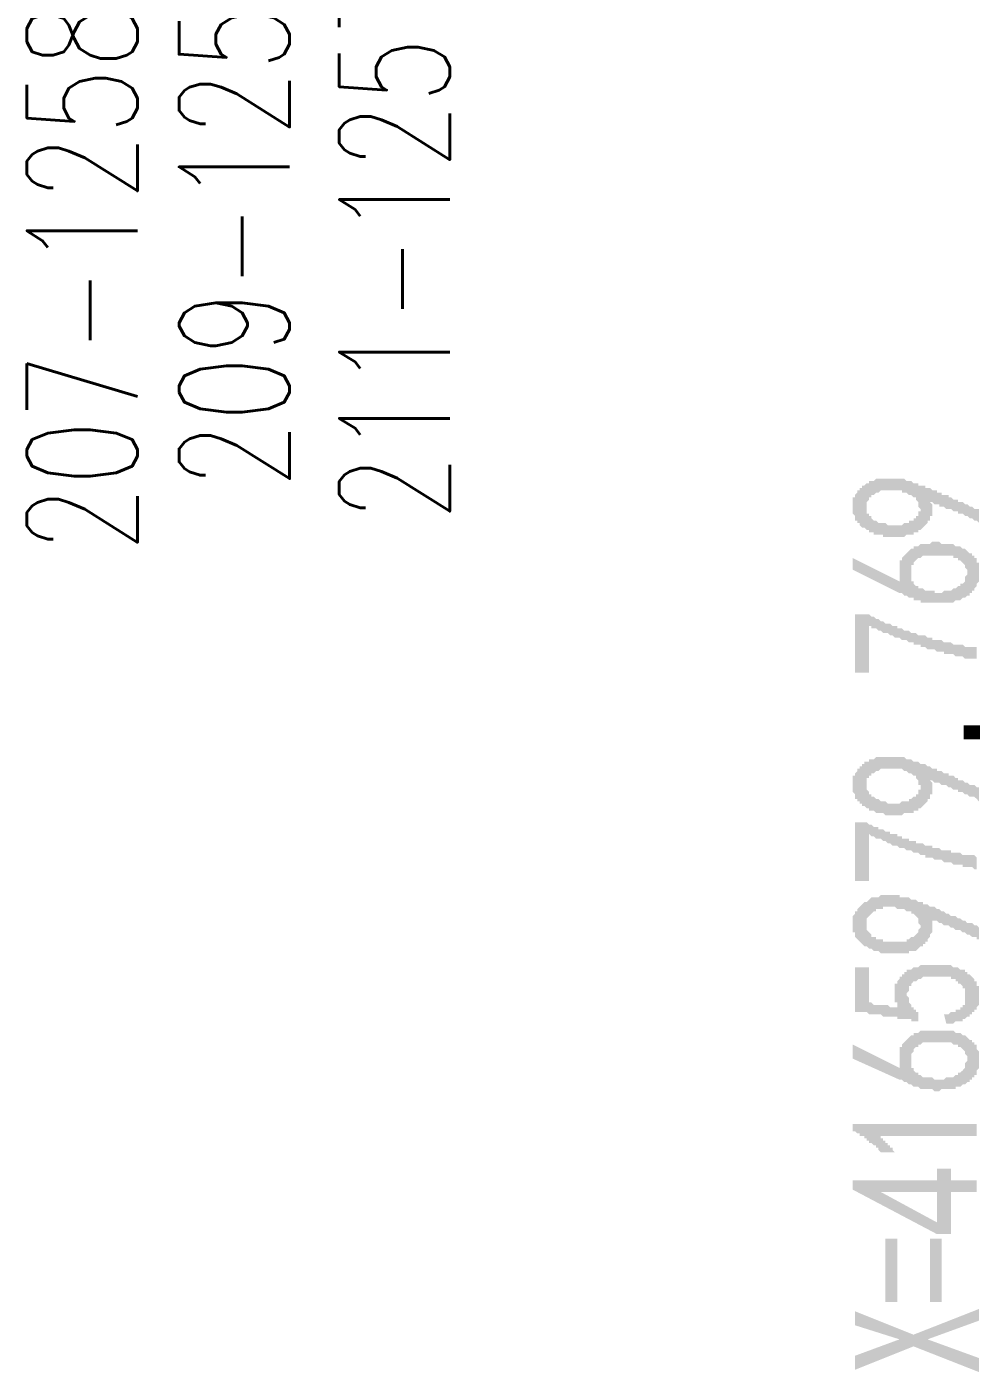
# Model space of a CAD drawing. Header units: millimetres. Extents: x 6156 to 7119, y 3162 to 3647.
# Drawn here: x 6762.59 to 6788.48, y 3467.26 to 3503.78 of the extents above; entities that cross this region are included whole.
import ezdxf
from ezdxf.enums import TextEntityAlignment as Align

# ---------------------------------------------------------------- set-up
doc = ezdxf.new("R2010")
doc.units = ezdxf.units.MM
doc.layers.add('图层1', color=7, linetype='Continuous')
doc.layers.add('点图2', color=30, linetype='Continuous', lineweight=5)
doc.styles.add('HBtxt', font='txt', dxfattribs={"width": 0.7, "bigfont": 'HZTXT'})

msp = doc.modelspace()

# ---------------------------------------------------------------- hatches: boundary and pattern name
at = {"layer": '图层1', "transparency": 33554559}
h = msp.add_hatch(color=256, dxfattribs=at)
h.paths.add_polyline_path([(6788.446, 3490.313), (6788.383, 3490.376), (6788.383, 3490.376), (6788.319, 3490.376), (6788.256, 3490.44), (6788.192, 3490.44), (6788.192, 3490.44), (6788.129, 3490.503), (6788.065, 3490.503), (6788.065, 3490.503), (6788.002, 3490.567), (6787.938, 3490.567), (6787.875, 3490.567), (6787.875, 3490.63), (6787.811, 3490.63), (6787.748, 3490.63), (6787.748, 3490.63), (6787.684, 3490.694), (6787.621, 3490.694), (6787.621, 3490.694), (6787.557, 3490.694), (6787.494, 3490.757), (6787.43, 3490.757), (6787.43, 3490.757), (6787.367, 3490.757), (6787.367, 3490.821), (6787.303, 3490.821), (6787.24, 3490.821), (6787.24, 3490.821), (6787.176, 3490.884), (6787.113, 3490.884), (6787.176, 3490.821), (6787.176, 3490.757), (6787.176, 3490.757), (6787.176, 3490.694), (6787.176, 3490.694), (6787.176, 3490.63), (6787.176, 3490.567), (6787.176, 3490.567), (6787.176, 3490.503), (6787.113, 3490.503), (6787.113, 3490.44), (6787.113, 3490.44), (6787.113, 3490.376), (6787.049, 3490.376), (6787.049, 3490.313), (6787.049, 3490.313), (6786.986, 3490.249), (6786.986, 3490.249), (6786.986, 3490.249), (6786.922, 3490.186), (6786.922, 3490.186), (6786.859, 3490.122), (6786.859, 3490.122), (6786.795, 3490.122), (6786.795, 3490.059), (6786.732, 3490.059), (6786.668, 3490.059), (6786.668, 3489.995), (6786.605, 3489.995), (6786.541, 3489.995), (6786.541, 3489.995), (6786.478, 3489.995), (6786.478, 3489.995), (6786.414, 3489.932), (6786.351, 3489.932), (6786.287, 3489.932), (6786.224, 3489.932), (6786.224, 3489.932), (6786.16, 3489.932), (6786.097, 3489.932), (6786.033, 3489.932), (6785.97, 3489.932), (6785.97, 3489.932), (6785.906, 3489.932), (6785.843, 3489.932), (6785.843, 3489.995), (6785.779, 3489.995), (6785.779, 3489.995), (6785.716, 3489.995), (6785.652, 3489.995), (6785.589, 3489.995), (6785.589, 3490.059), (6785.525, 3490.059), (6785.462, 3490.059), (6785.462, 3490.122), (6785.398, 3490.122), (6785.398, 3490.122), (6785.335, 3490.186), (6785.271, 3490.186), (6785.271, 3490.186), (6785.208, 3490.249), (6785.208, 3490.249), (6785.208, 3490.313), (6785.144, 3490.313), (6785.144, 3490.376), (6785.081, 3490.376), (6785.081, 3490.44), (6785.081, 3490.44), (6785.081, 3490.503), (6785.017, 3490.567), (6785.017, 3490.567), (6785.017, 3490.63), (6785.017, 3490.63), (6785.017, 3490.694), (6785.017, 3490.694), (6785.017, 3490.757), (6785.017, 3490.757), (6785.017, 3490.821), (6785.017, 3490.821), (6785.017, 3490.884), (6785.017, 3490.948), (6785.017, 3490.948), (6785.017, 3491.011), (6785.081, 3491.011), (6785.081, 3491.075), (6785.081, 3491.075), (6785.144, 3491.138), (6785.144, 3491.138), (6785.144, 3491.202), (6785.208, 3491.202), (6785.208, 3491.265), (6785.271, 3491.265), (6785.271, 3491.329), (6785.335, 3491.329), (6785.335, 3491.329), (6785.398, 3491.392), (6785.462, 3491.392), (6785.462, 3491.456), (6785.525, 3491.456), (6785.589, 3491.456), (6785.589, 3491.456), (6785.652, 3491.519), (6785.652, 3491.519), (6785.716, 3491.519), (6785.779, 3491.519), (6785.779, 3491.519), (6785.843, 3491.519), (6785.906, 3491.519), (6785.97, 3491.519), (6786.033, 3491.519), (6786.033, 3491.519), (6786.097, 3491.519), (6786.16, 3491.519), (6786.16, 3491.519), (6786.224, 3491.519), (6786.287, 3491.519), (6786.287, 3491.519), (6786.351, 3491.519), (6786.414, 3491.519), (6786.478, 3491.456), (6786.478, 3491.456), (6786.541, 3491.456), (6786.605, 3491.456), (6786.668, 3491.392), (6786.732, 3491.392), (6786.732, 3491.392), (6786.795, 3491.392), (6786.795, 3491.392), (6786.795, 3491.329), (6786.859, 3491.329), (6786.859, 3491.329), (6786.922, 3491.329), (6786.922, 3491.329), (6786.986, 3491.329), (6786.986, 3491.265), (6787.049, 3491.265), (6787.049, 3491.265), (6787.113, 3491.265), (6787.113, 3491.265), (6787.176, 3491.202), (6787.176, 3491.202), (6787.24, 3491.202), (6787.303, 3491.202), (6787.303, 3491.138), (6787.367, 3491.138), (6787.43, 3491.138), (6787.43, 3491.075), (6787.494, 3491.075), (6787.557, 3491.075), (6787.621, 3491.075), (6787.621, 3491.011), (6787.684, 3491.011), (6787.748, 3490.948), (6787.811, 3490.948), (6787.875, 3490.948), (6787.875, 3490.884), (6787.938, 3490.884), (6788.002, 3490.884), (6788.065, 3490.821), (6788.129, 3490.821), (6788.192, 3490.757), (6788.256, 3490.757), (6788.319, 3490.694), (6788.383, 3490.694), (6788.446, 3490.694), (6788.446, 3490.694)], flags=0)
h.paths.add_polyline_path([(6786.287, 3490.249), (6786.287, 3490.249), (6786.351, 3490.249), (6786.414, 3490.313), (6786.478, 3490.313), (6786.478, 3490.313), (6786.541, 3490.313), (6786.541, 3490.376), (6786.605, 3490.376), (6786.668, 3490.376), (6786.668, 3490.44), (6786.732, 3490.44), (6786.732, 3490.503), (6786.795, 3490.503), (6786.795, 3490.567), (6786.795, 3490.567), (6786.795, 3490.63), (6786.859, 3490.63), (6786.859, 3490.694), (6786.859, 3490.694), (6786.859, 3490.694), (6786.795, 3490.757), (6786.795, 3490.821), (6786.795, 3490.821), (6786.795, 3490.884), (6786.795, 3490.884), (6786.732, 3490.948), (6786.732, 3490.948), (6786.732, 3491.011), (6786.668, 3491.011), (6786.668, 3491.011), (6786.605, 3491.075), (6786.605, 3491.075), (6786.541, 3491.075), (6786.478, 3491.138), (6786.414, 3491.138), (6786.414, 3491.138), (6786.351, 3491.138), (6786.351, 3491.202), (6786.287, 3491.202), (6786.224, 3491.202), (6786.16, 3491.202), (6786.097, 3491.202), (6786.033, 3491.202), (6786.033, 3491.202), (6785.97, 3491.202), (6785.906, 3491.202), (6785.906, 3491.202), (6785.843, 3491.202), (6785.843, 3491.202), (6785.779, 3491.202), (6785.716, 3491.138), (6785.652, 3491.138), (6785.652, 3491.138), (6785.589, 3491.075), (6785.589, 3491.075), (6785.525, 3491.075), (6785.525, 3491.075), (6785.525, 3491.011), (6785.462, 3491.011), (6785.462, 3490.948), (6785.398, 3490.884), (6785.398, 3490.884), (6785.398, 3490.821), (6785.398, 3490.821), (6785.398, 3490.757), (6785.398, 3490.757), (6785.398, 3490.757), (6785.398, 3490.694), (6785.398, 3490.694), (6785.398, 3490.63), (6785.398, 3490.567), (6785.462, 3490.567), (6785.462, 3490.567), (6785.462, 3490.503), (6785.525, 3490.503), (6785.525, 3490.44), (6785.525, 3490.44), (6785.589, 3490.376), (6785.652, 3490.376), (6785.652, 3490.376), (6785.716, 3490.313), (6785.779, 3490.313), (6785.779, 3490.313), (6785.843, 3490.313), (6785.843, 3490.313), (6785.906, 3490.313), (6785.97, 3490.249), (6786.033, 3490.249), (6786.033, 3490.249), (6786.097, 3490.249), (6786.16, 3490.249), (6786.224, 3490.249), (6786.224, 3490.249), (6786.287, 3490.249)], flags=0)
h = msp.add_hatch(color=256, dxfattribs=at)
h.paths.add_polyline_path([(6787.24, 3488.154), (6787.176, 3488.154), (6787.113, 3488.154), (6787.049, 3488.154), (6787.049, 3488.154), (6786.986, 3488.154), (6786.922, 3488.154), (6786.859, 3488.154), (6786.859, 3488.217), (6786.795, 3488.217), (6786.795, 3488.217), (6786.732, 3488.217), (6786.668, 3488.217), (6786.668, 3488.281), (6786.605, 3488.281), (6786.541, 3488.281), (6786.541, 3488.281), (6786.478, 3488.344), (6786.414, 3488.344), (6786.414, 3488.344), (6786.351, 3488.408), (6786.287, 3488.408), (6786.287, 3488.408), (6785.017, 3489.043), (6785.017, 3489.36), (6786.287, 3488.725), (6786.287, 3488.789), (6786.287, 3488.789), (6786.287, 3488.852), (6786.287, 3488.916), (6786.287, 3488.916), (6786.287, 3488.979), (6786.287, 3489.043), (6786.287, 3489.043), (6786.287, 3489.106), (6786.287, 3489.106), (6786.287, 3489.17), (6786.287, 3489.17), (6786.287, 3489.233), (6786.287, 3489.233), (6786.287, 3489.297), (6786.351, 3489.297), (6786.351, 3489.36), (6786.351, 3489.36), (6786.414, 3489.424), (6786.414, 3489.424), (6786.478, 3489.487), (6786.478, 3489.487), (6786.541, 3489.551), (6786.541, 3489.551), (6786.605, 3489.614), (6786.605, 3489.614), (6786.668, 3489.614), (6786.668, 3489.678), (6786.732, 3489.678), (6786.732, 3489.678), (6786.795, 3489.678), (6786.859, 3489.741), (6786.922, 3489.741), (6786.922, 3489.741), (6786.986, 3489.741), (6787.049, 3489.741), (6787.113, 3489.741), (6787.113, 3489.741), (6787.176, 3489.805), (6787.24, 3489.805), (6787.24, 3489.805), (6787.303, 3489.805), (6787.367, 3489.805), (6787.367, 3489.805), (6787.43, 3489.741), (6787.494, 3489.741), (6787.557, 3489.741), (6787.621, 3489.741), (6787.621, 3489.741), (6787.684, 3489.741), (6787.748, 3489.741), (6787.748, 3489.741), (6787.811, 3489.678), (6787.875, 3489.678), (6787.875, 3489.678), (6787.938, 3489.678), (6788.002, 3489.614), (6788.002, 3489.614), (6788.065, 3489.614), (6788.129, 3489.551), (6788.129, 3489.551), (6788.192, 3489.487), (6788.192, 3489.487), (6788.256, 3489.487), (6788.256, 3489.487), (6788.256, 3489.424), (6788.319, 3489.424), (6788.319, 3489.36), (6788.383, 3489.36), (6788.383, 3489.297), (6788.383, 3489.297), (6788.383, 3489.233), (6788.446, 3489.233), (6788.446, 3489.17), (6788.446, 3489.106), (6788.446, 3489.106), (6788.446, 3489.043), (6788.446, 3489.043), (6788.446, 3488.979), (6788.446, 3488.916), (6788.446, 3488.916), (6788.446, 3488.852), (6788.446, 3488.789), (6788.446, 3488.789), (6788.446, 3488.725), (6788.446, 3488.725), (6788.383, 3488.662), (6788.383, 3488.662), (6788.383, 3488.598), (6788.383, 3488.598), (6788.319, 3488.535), (6788.319, 3488.535), (6788.319, 3488.471), (6788.256, 3488.471), (6788.256, 3488.408), (6788.192, 3488.408), (6788.192, 3488.344), (6788.129, 3488.344), (6788.129, 3488.344), (6788.065, 3488.281), (6788.065, 3488.281), (6788.002, 3488.281), (6787.938, 3488.217), (6787.938, 3488.217), (6787.875, 3488.217), (6787.811, 3488.217), (6787.811, 3488.217), (6787.748, 3488.154), (6787.684, 3488.154), (6787.621, 3488.154), (6787.557, 3488.154), (6787.557, 3488.154), (6787.494, 3488.154), (6787.43, 3488.154), (6787.367, 3488.154), (6787.367, 3488.154), (6787.303, 3488.154), (6787.24, 3488.154), (6787.24, 3488.154)], flags=0)
h.paths.add_polyline_path([(6787.875, 3488.598), (6787.938, 3488.598), (6787.938, 3488.662), (6788.002, 3488.662), (6788.002, 3488.662), (6788.065, 3488.725), (6788.065, 3488.725), (6788.065, 3488.789), (6788.065, 3488.852), (6788.065, 3488.852), (6788.129, 3488.916), (6788.129, 3488.916), (6788.129, 3488.979), (6788.129, 3489.043), (6788.129, 3489.043), (6788.065, 3489.106), (6788.065, 3489.106), (6788.065, 3489.17), (6788.065, 3489.17), (6788.002, 3489.233), (6788.002, 3489.233), (6787.938, 3489.297), (6787.938, 3489.297), (6787.938, 3489.297), (6787.875, 3489.297), (6787.875, 3489.36), (6787.811, 3489.36), (6787.748, 3489.36), (6787.748, 3489.424), (6787.684, 3489.424), (6787.621, 3489.424), (6787.621, 3489.424), (6787.557, 3489.424), (6787.494, 3489.424), (6787.43, 3489.424), (6787.367, 3489.424), (6787.303, 3489.424), (6787.303, 3489.424), (6787.24, 3489.424), (6787.176, 3489.424), (6787.113, 3489.424), (6787.049, 3489.424), (6786.986, 3489.424), (6786.986, 3489.424), (6786.922, 3489.424), (6786.859, 3489.36), (6786.859, 3489.36), (6786.795, 3489.36), (6786.795, 3489.36), (6786.732, 3489.297), (6786.732, 3489.297), (6786.732, 3489.297), (6786.668, 3489.233), (6786.668, 3489.233), (6786.668, 3489.17), (6786.605, 3489.17), (6786.605, 3489.106), (6786.605, 3489.043), (6786.605, 3489.043), (6786.605, 3488.979), (6786.605, 3488.979), (6786.605, 3488.916), (6786.605, 3488.916), (6786.605, 3488.852), (6786.605, 3488.852), (6786.605, 3488.789), (6786.605, 3488.725), (6786.668, 3488.725), (6786.668, 3488.662), (6786.668, 3488.662), (6786.732, 3488.598), (6786.732, 3488.598), (6786.795, 3488.598), (6786.795, 3488.535), (6786.859, 3488.535), (6786.859, 3488.535), (6786.922, 3488.535), (6786.986, 3488.471), (6787.049, 3488.471), (6787.049, 3488.471), (6787.113, 3488.471), (6787.176, 3488.471), (6787.24, 3488.471), (6787.24, 3488.408), (6787.303, 3488.408), (6787.367, 3488.408), (6787.43, 3488.408), (6787.43, 3488.408), (6787.494, 3488.471), (6787.557, 3488.471), (6787.557, 3488.471), (6787.621, 3488.471), (6787.684, 3488.471), (6787.684, 3488.471), (6787.748, 3488.535), (6787.811, 3488.535), (6787.811, 3488.535), (6787.875, 3488.598), (6787.875, 3488.598)], flags=0)
for points in [[(6788.383, 3486.566), (6788.383, 3486.63), (6788.319, 3486.63), (6788.256, 3486.63), (6788.192, 3486.63), (6788.192, 3486.63), (6788.129, 3486.63), (6788.065, 3486.63), (6788.002, 3486.693), (6788.002, 3486.693), (6787.938, 3486.693), (6787.875, 3486.693), (6787.875, 3486.693), (6787.811, 3486.693), (6787.748, 3486.757), (6787.684, 3486.757), (6787.684, 3486.757), (6787.621, 3486.757), (6787.557, 3486.757), (6787.494, 3486.757), (6787.494, 3486.82), (6787.43, 3486.82), (6787.367, 3486.82), (6787.367, 3486.82), (6787.303, 3486.82), (6787.24, 3486.884), (6787.176, 3486.884), (6787.176, 3486.884), (6787.113, 3486.884), (6787.049, 3486.884), (6786.986, 3486.947), (6786.986, 3486.947), (6786.922, 3486.947), (6786.859, 3486.947), (6786.859, 3487.011), (6786.795, 3487.011), (6786.732, 3487.011), (6786.668, 3487.011), (6786.668, 3487.074), (6786.605, 3487.074), (6786.541, 3487.074), (6786.541, 3487.074), (6786.478, 3487.138), (6786.414, 3487.138), (6786.351, 3487.138), (6786.351, 3487.138), (6786.287, 3487.201), (6786.224, 3487.201), (6786.16, 3487.201), (6786.16, 3487.201), (6786.097, 3487.265), (6786.033, 3487.265), (6786.033, 3487.265), (6785.97, 3487.328), (6785.906, 3487.328), (6785.843, 3487.328), (6785.843, 3487.328), (6785.779, 3487.392), (6785.716, 3487.392), (6785.716, 3487.392), (6785.652, 3487.455), (6785.589, 3487.455), (6785.525, 3487.455), (6785.525, 3487.519), (6785.462, 3487.519), (6785.462, 3487.519), (6785.462, 3486.249), (6785.081, 3486.249), (6785.081, 3487.836), (6785.398, 3487.836), (6785.462, 3487.836), (6785.525, 3487.773), (6785.525, 3487.773), (6785.589, 3487.773), (6785.652, 3487.709), (6785.716, 3487.709), (6785.716, 3487.709), (6785.779, 3487.646), (6785.843, 3487.646), (6785.843, 3487.646), (6785.906, 3487.582), (6785.97, 3487.582), (6786.033, 3487.582), (6786.033, 3487.582), (6786.097, 3487.519), (6786.16, 3487.519), (6786.224, 3487.519), (6786.224, 3487.455), (6786.287, 3487.455), (6786.351, 3487.455), (6786.351, 3487.455), (6786.414, 3487.392), (6786.478, 3487.392), (6786.541, 3487.392), (6786.541, 3487.392), (6786.605, 3487.328), (6786.668, 3487.328), (6786.732, 3487.328), (6786.732, 3487.328), (6786.795, 3487.265), (6786.859, 3487.265), (6786.859, 3487.265), (6786.922, 3487.265), (6786.986, 3487.265), (6787.049, 3487.201), (6787.049, 3487.201), (6787.113, 3487.201), (6787.176, 3487.201), (6787.176, 3487.138), (6787.24, 3487.138), (6787.303, 3487.138), (6787.367, 3487.138), (6787.367, 3487.138), (6787.43, 3487.138), (6787.494, 3487.074), (6787.557, 3487.074), (6787.557, 3487.074), (6787.621, 3487.074), (6787.684, 3487.074), (6787.684, 3487.074), (6787.748, 3487.011), (6787.811, 3487.011), (6787.875, 3487.011), (6787.875, 3487.011), (6787.938, 3487.011), (6788.002, 3487.011), (6788.065, 3486.947), (6788.065, 3486.947), (6788.129, 3486.947), (6788.192, 3486.947), (6788.192, 3486.947), (6788.256, 3486.947), (6788.319, 3486.947), (6788.383, 3486.947), (6788.383, 3486.947), (6788.383, 3486.566)], [(6788.383, 3480.915), (6788.383, 3480.915), (6788.319, 3480.915), (6788.256, 3480.978), (6788.192, 3480.978), (6788.192, 3480.978), (6788.129, 3480.978), (6788.065, 3480.978), (6788.002, 3480.978), (6788.002, 3481.042), (6787.938, 3481.042), (6787.875, 3481.042), (6787.875, 3481.042), (6787.811, 3481.042), (6787.748, 3481.042), (6787.684, 3481.105), (6787.684, 3481.105), (6787.621, 3481.105), (6787.557, 3481.105), (6787.494, 3481.105), (6787.494, 3481.105), (6787.43, 3481.169), (6787.367, 3481.169), (6787.367, 3481.169), (6787.303, 3481.169), (6787.24, 3481.169), (6787.176, 3481.232), (6787.176, 3481.232), (6787.113, 3481.232), (6787.049, 3481.232), (6786.986, 3481.232), (6786.986, 3481.296), (6786.922, 3481.296), (6786.859, 3481.296), (6786.859, 3481.296), (6786.795, 3481.359), (6786.732, 3481.359), (6786.668, 3481.359), (6786.668, 3481.359), (6786.605, 3481.423), (6786.541, 3481.423), (6786.541, 3481.423), (6786.478, 3481.423), (6786.414, 3481.486), (6786.351, 3481.486), (6786.351, 3481.486), (6786.287, 3481.486), (6786.224, 3481.55), (6786.16, 3481.55), (6786.16, 3481.55), (6786.097, 3481.55), (6786.033, 3481.613), (6786.033, 3481.613), (6785.97, 3481.613), (6785.906, 3481.677), (6785.843, 3481.677), (6785.843, 3481.677), (6785.779, 3481.74), (6785.716, 3481.74), (6785.716, 3481.74), (6785.652, 3481.74), (6785.589, 3481.804), (6785.525, 3481.804), (6785.525, 3481.804), (6785.462, 3481.867), (6785.462, 3481.867), (6785.462, 3480.597), (6785.081, 3480.597), (6785.081, 3482.185), (6785.398, 3482.185), (6785.462, 3482.121), (6785.525, 3482.121), (6785.525, 3482.121), (6785.589, 3482.058), (6785.652, 3482.058), (6785.716, 3482.058), (6785.716, 3481.994), (6785.779, 3481.994), (6785.843, 3481.994), (6785.843, 3481.994), (6785.906, 3481.931), (6785.97, 3481.931), (6786.033, 3481.931), (6786.033, 3481.867), (6786.097, 3481.867), (6786.16, 3481.867), (6786.224, 3481.867), (6786.224, 3481.804), (6786.287, 3481.804), (6786.351, 3481.804), (6786.351, 3481.74), (6786.414, 3481.74), (6786.478, 3481.74), (6786.541, 3481.74), (6786.541, 3481.677), (6786.605, 3481.677), (6786.668, 3481.677), (6786.732, 3481.677), (6786.732, 3481.613), (6786.795, 3481.613), (6786.859, 3481.613), (6786.859, 3481.613), (6786.922, 3481.613), (6786.986, 3481.55), (6787.049, 3481.55), (6787.049, 3481.55), (6787.113, 3481.55), (6787.176, 3481.55), (6787.176, 3481.486), (6787.24, 3481.486), (6787.303, 3481.486), (6787.367, 3481.486), (6787.367, 3481.486), (6787.43, 3481.423), (6787.494, 3481.423), (6787.557, 3481.423), (6787.557, 3481.423), (6787.621, 3481.423), (6787.684, 3481.423), (6787.684, 3481.359), (6787.748, 3481.359), (6787.811, 3481.359), (6787.875, 3481.359), (6787.875, 3481.359), (6787.938, 3481.359), (6788.002, 3481.296), (6788.065, 3481.296), (6788.065, 3481.296), (6788.129, 3481.296), (6788.192, 3481.296), (6788.192, 3481.296), (6788.256, 3481.296), (6788.319, 3481.296), (6788.383, 3481.232), (6788.383, 3481.232), (6788.383, 3480.915)], [(6787.494, 3476.978), (6787.557, 3476.978), (6787.621, 3476.978), (6787.684, 3477.042), (6787.684, 3477.042), (6787.748, 3477.042), (6787.811, 3477.042), (6787.811, 3477.105), (6787.875, 3477.105), (6787.938, 3477.105), (6787.938, 3477.169), (6788.002, 3477.169), (6788.002, 3477.169), (6788.002, 3477.232), (6788.065, 3477.232), (6788.065, 3477.296), (6788.065, 3477.296), (6788.065, 3477.359), (6788.065, 3477.359), (6788.065, 3477.423), (6788.065, 3477.486), (6788.065, 3477.486), (6788.065, 3477.55), (6788.065, 3477.55), (6788.065, 3477.613), (6788.065, 3477.613), (6788.065, 3477.677), (6788.002, 3477.677), (6788.002, 3477.74), (6788.002, 3477.74), (6787.938, 3477.803), (6787.938, 3477.803), (6787.875, 3477.803), (6787.875, 3477.867), (6787.811, 3477.867), (6787.811, 3477.93), (6787.748, 3477.93), (6787.684, 3477.93), (6787.684, 3477.994), (6787.684, 3477.994), (6787.621, 3477.994), (6787.557, 3477.994), (6787.494, 3477.994), (6787.494, 3477.994), (6787.43, 3477.994), (6787.367, 3477.994), (6787.303, 3477.994), (6787.24, 3477.994), (6787.24, 3477.994), (6787.176, 3477.994), (6787.176, 3477.994), (6787.113, 3477.994), (6787.049, 3477.994), (6786.986, 3477.994), (6786.922, 3477.994), (6786.922, 3477.994), (6786.859, 3477.93), (6786.795, 3477.93), (6786.795, 3477.93), (6786.795, 3477.93), (6786.732, 3477.867), (6786.668, 3477.867), (6786.668, 3477.867), (6786.605, 3477.803), (6786.605, 3477.803), (6786.605, 3477.74), (6786.541, 3477.74), (6786.541, 3477.677), (6786.541, 3477.677), (6786.541, 3477.613), (6786.541, 3477.613), (6786.478, 3477.55), (6786.478, 3477.55), (6786.478, 3477.486), (6786.478, 3477.486), (6786.541, 3477.423), (6786.541, 3477.359), (6786.541, 3477.359), (6786.541, 3477.296), (6786.541, 3477.296), (6786.605, 3477.232), (6786.605, 3477.232), (6786.605, 3477.169), (6786.668, 3477.169), (6786.668, 3477.105), (6786.732, 3477.105), (6786.732, 3477.042), (6786.795, 3477.042), (6786.795, 3477.042), (6786.795, 3476.788), (6786.732, 3476.788), (6786.732, 3476.788), (6786.732, 3476.788), (6786.732, 3476.788), (6786.732, 3476.788), (6786.668, 3476.788), (6786.668, 3476.788), (6786.668, 3476.788), (6786.605, 3476.788), (6786.605, 3476.851), (6786.541, 3476.851), (6786.541, 3476.851), (6786.478, 3476.851), (6786.414, 3476.851), (6786.414, 3476.851), (6786.351, 3476.851), (6786.287, 3476.851), (6786.224, 3476.851), (6786.224, 3476.915), (6786.16, 3476.915), (6786.097, 3476.915), (6786.033, 3476.915), (6785.97, 3476.915), (6785.906, 3476.915), (6785.843, 3476.915), (6785.779, 3476.978), (6785.716, 3476.978), (6785.589, 3476.978), (6785.525, 3476.978), (6785.462, 3476.978), (6785.398, 3477.042), (6785.271, 3477.042), (6785.208, 3477.042), (6785.144, 3477.042), (6785.081, 3477.042), (6785.081, 3478.248), (6785.462, 3478.248), (6785.462, 3477.296), (6785.525, 3477.296), (6785.525, 3477.296), (6785.589, 3477.232), (6785.652, 3477.232), (6785.716, 3477.232), (6785.779, 3477.232), (6785.843, 3477.232), (6785.906, 3477.232), (6785.906, 3477.232), (6785.97, 3477.232), (6786.033, 3477.169), (6786.097, 3477.169), (6786.097, 3477.169), (6786.16, 3477.169), (6786.16, 3477.169), (6786.224, 3477.169), (6786.287, 3477.169), (6786.287, 3477.169), (6786.224, 3477.169), (6786.224, 3477.232), (6786.224, 3477.232), (6786.224, 3477.296), (6786.16, 3477.296), (6786.16, 3477.359), (6786.16, 3477.423), (6786.16, 3477.423), (6786.16, 3477.486), (6786.16, 3477.486), (6786.16, 3477.55), (6786.16, 3477.55), (6786.16, 3477.613), (6786.16, 3477.613), (6786.16, 3477.677), (6786.16, 3477.677), (6786.16, 3477.74), (6786.16, 3477.803), (6786.224, 3477.803), (6786.224, 3477.867), (6786.224, 3477.867), (6786.287, 3477.93), (6786.287, 3477.93), (6786.287, 3477.93), (6786.287, 3477.994), (6786.351, 3477.994), (6786.351, 3478.057), (6786.414, 3478.057), (6786.414, 3478.121), (6786.478, 3478.121), (6786.478, 3478.184), (6786.541, 3478.184), (6786.541, 3478.184), (6786.605, 3478.184), (6786.668, 3478.248), (6786.668, 3478.248), (6786.732, 3478.248), (6786.795, 3478.248), (6786.859, 3478.311), (6786.859, 3478.311), (6786.922, 3478.311), (6786.922, 3478.311), (6786.986, 3478.311), (6787.049, 3478.311), (6787.049, 3478.311), (6787.113, 3478.311), (6787.176, 3478.311), (6787.24, 3478.311), (6787.303, 3478.311), (6787.303, 3478.311), (6787.367, 3478.311), (6787.367, 3478.311), (6787.43, 3478.311), (6787.494, 3478.311), (6787.557, 3478.311), (6787.557, 3478.311), (6787.621, 3478.311), (6787.684, 3478.311), (6787.748, 3478.248), (6787.748, 3478.248), (6787.811, 3478.248), (6787.875, 3478.248), (6787.938, 3478.184), (6787.938, 3478.184), (6788.002, 3478.184), (6788.065, 3478.184), (6788.065, 3478.121), (6788.129, 3478.121), (6788.129, 3478.057), (6788.129, 3478.057), (6788.192, 3478.057), (6788.192, 3478.057), (6788.256, 3477.994), (6788.256, 3477.994), (6788.319, 3477.93), (6788.319, 3477.93), (6788.319, 3477.867), (6788.383, 3477.867), (6788.383, 3477.803), (6788.383, 3477.74), (6788.446, 3477.74), (6788.446, 3477.677), (6788.446, 3477.677), (6788.446, 3477.613), (6788.446, 3477.613), (6788.446, 3477.55), (6788.446, 3477.55), (6788.446, 3477.486), (6788.446, 3477.423), (6788.446, 3477.423), (6788.446, 3477.359), (6788.446, 3477.359), (6788.446, 3477.296), (6788.446, 3477.232), (6788.446, 3477.232), (6788.383, 3477.169), (6788.383, 3477.169), (6788.383, 3477.105), (6788.319, 3477.105), (6788.319, 3477.042), (6788.256, 3477.042), (6788.256, 3476.978), (6788.256, 3476.978), (6788.192, 3476.978), (6788.192, 3476.915), (6788.192, 3476.915), (6788.129, 3476.915), (6788.065, 3476.851), (6788.065, 3476.851), (6788.002, 3476.851), (6788.002, 3476.788), (6787.938, 3476.788), (6787.875, 3476.788), (6787.875, 3476.788), (6787.811, 3476.788), (6787.748, 3476.724), (6787.684, 3476.724), (6787.621, 3476.724), (6787.557, 3476.724)], [(6785.716, 3473.676), (6785.716, 3473.676), (6785.779, 3473.676), (6785.779, 3473.613), (6785.843, 3473.613), (6785.843, 3473.549), (6785.843, 3473.549), (6785.906, 3473.549), (6785.906, 3473.486), (6785.97, 3473.486), (6785.97, 3473.422), (6786.033, 3473.422), (6786.033, 3473.359), (6786.097, 3473.359), (6786.097, 3473.295), (6786.16, 3473.232), (6786.16, 3473.232), (6786.16, 3473.232), (6785.779, 3473.232), (6785.779, 3473.232), (6785.716, 3473.295), (6785.716, 3473.295), (6785.716, 3473.359), (6785.652, 3473.359), (6785.652, 3473.422), (6785.589, 3473.422), (6785.525, 3473.486), (6785.525, 3473.486), (6785.462, 3473.486), (6785.462, 3473.549), (6785.398, 3473.549), (6785.398, 3473.613), (6785.335, 3473.613), (6785.335, 3473.676), (6785.271, 3473.676), (6785.208, 3473.676), (6785.208, 3473.74), (6785.144, 3473.74), (6785.144, 3473.74), (6785.081, 3473.803), (6785.017, 3473.803), (6785.017, 3473.803), (6785.017, 3473.994), (6788.383, 3473.994), (6788.383, 3473.676)], [(6788.446, 3468.977), (6788.446, 3468.66), (6787.049, 3468.152), (6788.446, 3467.644), (6788.446, 3467.263), (6786.668, 3467.961), (6785.081, 3467.326), (6785.081, 3467.707), (6786.287, 3468.152), (6785.081, 3468.533), (6785.081, 3468.914), (6786.668, 3468.279)]]:
    msp.add_hatch(color=256, dxfattribs=at).paths.add_polyline_path(points)
h = msp.add_hatch(color=256, dxfattribs=at)
h.paths.add_polyline_path([(6788.446, 3482.756), (6788.383, 3482.82), (6788.383, 3482.82), (6788.319, 3482.883), (6788.256, 3482.883), (6788.192, 3482.883), (6788.192, 3482.883), (6788.129, 3482.947), (6788.065, 3482.947), (6788.065, 3482.947), (6788.002, 3483.01), (6787.938, 3483.01), (6787.875, 3483.01), (6787.875, 3483.074), (6787.811, 3483.074), (6787.748, 3483.074), (6787.748, 3483.074), (6787.684, 3483.137), (6787.621, 3483.137), (6787.621, 3483.137), (6787.557, 3483.201), (6787.494, 3483.201), (6787.43, 3483.201), (6787.43, 3483.201), (6787.367, 3483.264), (6787.367, 3483.264), (6787.303, 3483.264), (6787.24, 3483.264), (6787.24, 3483.264), (6787.176, 3483.328), (6787.113, 3483.328), (6787.176, 3483.264), (6787.176, 3483.264), (6787.176, 3483.201), (6787.176, 3483.137), (6787.176, 3483.137), (6787.176, 3483.074), (6787.176, 3483.01), (6787.176, 3483.01), (6787.176, 3482.947), (6787.113, 3482.947), (6787.113, 3482.883), (6787.113, 3482.883), (6787.113, 3482.82), (6787.049, 3482.82), (6787.049, 3482.756), (6787.049, 3482.756), (6786.986, 3482.693), (6786.986, 3482.693), (6786.986, 3482.693), (6786.922, 3482.629), (6786.922, 3482.629), (6786.859, 3482.566), (6786.859, 3482.566), (6786.795, 3482.566), (6786.795, 3482.502), (6786.732, 3482.502), (6786.668, 3482.502), (6786.668, 3482.439), (6786.605, 3482.439), (6786.541, 3482.439), (6786.541, 3482.439), (6786.478, 3482.439), (6786.478, 3482.439), (6786.414, 3482.439), (6786.351, 3482.375), (6786.287, 3482.375), (6786.224, 3482.375), (6786.224, 3482.375), (6786.16, 3482.375), (6786.097, 3482.375), (6786.033, 3482.375), (6785.97, 3482.375), (6785.97, 3482.375), (6785.906, 3482.375), (6785.843, 3482.439), (6785.843, 3482.439), (6785.779, 3482.439), (6785.779, 3482.439), (6785.716, 3482.439), (6785.652, 3482.439), (6785.589, 3482.502), (6785.589, 3482.502), (6785.525, 3482.502), (6785.462, 3482.502), (6785.462, 3482.566), (6785.398, 3482.566), (6785.398, 3482.566), (6785.335, 3482.629), (6785.271, 3482.629), (6785.271, 3482.693), (6785.208, 3482.693), (6785.208, 3482.693), (6785.208, 3482.756), (6785.144, 3482.756), (6785.144, 3482.82), (6785.081, 3482.82), (6785.081, 3482.883), (6785.081, 3482.883), (6785.081, 3482.947), (6785.017, 3483.01), (6785.017, 3483.01), (6785.017, 3483.074), (6785.017, 3483.074), (6785.017, 3483.137), (6785.017, 3483.137), (6785.017, 3483.201), (6785.017, 3483.201), (6785.017, 3483.264), (6785.017, 3483.328), (6785.017, 3483.328), (6785.017, 3483.391), (6785.017, 3483.391), (6785.017, 3483.455), (6785.081, 3483.455), (6785.081, 3483.518), (6785.081, 3483.518), (6785.144, 3483.582), (6785.144, 3483.582), (6785.144, 3483.645), (6785.208, 3483.645), (6785.208, 3483.709), (6785.271, 3483.709), (6785.271, 3483.772), (6785.335, 3483.772), (6785.335, 3483.836), (6785.398, 3483.836), (6785.462, 3483.836), (6785.462, 3483.899), (6785.525, 3483.899), (6785.589, 3483.899), (6785.589, 3483.899), (6785.652, 3483.963), (6785.652, 3483.963), (6785.716, 3483.963), (6785.779, 3483.963), (6785.779, 3483.963), (6785.843, 3483.963), (6785.906, 3483.963), (6785.97, 3483.963), (6786.033, 3483.963), (6786.033, 3483.963), (6786.097, 3483.963), (6786.16, 3483.963), (6786.16, 3483.963), (6786.224, 3483.963), (6786.287, 3483.963), (6786.287, 3483.963), (6786.351, 3483.963), (6786.414, 3483.963), (6786.478, 3483.899), (6786.478, 3483.899), (6786.541, 3483.899), (6786.605, 3483.899), (6786.668, 3483.836), (6786.732, 3483.836), (6786.732, 3483.836), (6786.795, 3483.836), (6786.795, 3483.836), (6786.795, 3483.836), (6786.859, 3483.772), (6786.859, 3483.772), (6786.922, 3483.772), (6786.922, 3483.772), (6786.986, 3483.772), (6786.986, 3483.772), (6787.049, 3483.709), (6787.049, 3483.709), (6787.113, 3483.709), (6787.113, 3483.709), (6787.176, 3483.645), (6787.176, 3483.645), (6787.24, 3483.645), (6787.303, 3483.645), (6787.303, 3483.582), (6787.367, 3483.582), (6787.43, 3483.582), (6787.43, 3483.582), (6787.494, 3483.518), (6787.557, 3483.518), (6787.621, 3483.518), (6787.621, 3483.455), (6787.684, 3483.455), (6787.748, 3483.455), (6787.811, 3483.391), (6787.875, 3483.391), (6787.875, 3483.328), (6787.938, 3483.328), (6788.002, 3483.328), (6788.065, 3483.264), (6788.129, 3483.264), (6788.192, 3483.201), (6788.256, 3483.201), (6788.319, 3483.201), (6788.383, 3483.137), (6788.446, 3483.137), (6788.446, 3483.137)], flags=0)
h.paths.add_polyline_path([(6786.287, 3482.693), (6786.287, 3482.693), (6786.351, 3482.756), (6786.414, 3482.756), (6786.478, 3482.756), (6786.478, 3482.756), (6786.541, 3482.756), (6786.541, 3482.82), (6786.605, 3482.82), (6786.668, 3482.883), (6786.668, 3482.883), (6786.732, 3482.883), (6786.732, 3482.947), (6786.795, 3482.947), (6786.795, 3483.01), (6786.795, 3483.01), (6786.795, 3483.074), (6786.859, 3483.074), (6786.859, 3483.137), (6786.859, 3483.201), (6786.859, 3483.201), (6786.795, 3483.201), (6786.795, 3483.264), (6786.795, 3483.264), (6786.795, 3483.328), (6786.795, 3483.328), (6786.732, 3483.391), (6786.732, 3483.391), (6786.732, 3483.455), (6786.668, 3483.455), (6786.668, 3483.455), (6786.605, 3483.518), (6786.605, 3483.518), (6786.541, 3483.518), (6786.478, 3483.582), (6786.414, 3483.582), (6786.414, 3483.582), (6786.351, 3483.645), (6786.351, 3483.645), (6786.287, 3483.645), (6786.224, 3483.645), (6786.16, 3483.645), (6786.097, 3483.645), (6786.033, 3483.645), (6786.033, 3483.645), (6785.97, 3483.645), (6785.906, 3483.645), (6785.906, 3483.645), (6785.843, 3483.645), (6785.843, 3483.645), (6785.779, 3483.645), (6785.716, 3483.582), (6785.652, 3483.582), (6785.652, 3483.582), (6785.589, 3483.518), (6785.589, 3483.518), (6785.525, 3483.518), (6785.525, 3483.518), (6785.525, 3483.455), (6785.462, 3483.455), (6785.462, 3483.391), (6785.398, 3483.391), (6785.398, 3483.328), (6785.398, 3483.264), (6785.398, 3483.264), (6785.398, 3483.201), (6785.398, 3483.201), (6785.398, 3483.201), (6785.398, 3483.137), (6785.398, 3483.137), (6785.398, 3483.074), (6785.398, 3483.074), (6785.462, 3483.01), (6785.462, 3483.01), (6785.462, 3482.947), (6785.525, 3482.947), (6785.525, 3482.883), (6785.525, 3482.883), (6785.589, 3482.883), (6785.652, 3482.82), (6785.652, 3482.82), (6785.716, 3482.82), (6785.779, 3482.756), (6785.779, 3482.756), (6785.843, 3482.756), (6785.843, 3482.756), (6785.906, 3482.756), (6785.97, 3482.693), (6786.033, 3482.693), (6786.033, 3482.693), (6786.097, 3482.693), (6786.16, 3482.693), (6786.224, 3482.693), (6786.224, 3482.693), (6786.287, 3482.693)], flags=0)
h = msp.add_hatch(color=256, dxfattribs=at)
h.paths.add_polyline_path([(6788.446, 3479.01), (6788.383, 3479.01), (6788.383, 3479.074), (6788.319, 3479.074), (6788.256, 3479.074), (6788.192, 3479.137), (6788.192, 3479.137), (6788.129, 3479.137), (6788.065, 3479.2), (6788.065, 3479.2), (6788.002, 3479.2), (6787.938, 3479.264), (6787.875, 3479.264), (6787.875, 3479.264), (6787.811, 3479.264), (6787.748, 3479.327), (6787.748, 3479.327), (6787.684, 3479.327), (6787.621, 3479.391), (6787.621, 3479.391), (6787.557, 3479.391), (6787.494, 3479.391), (6787.43, 3479.454), (6787.43, 3479.454), (6787.367, 3479.454), (6787.367, 3479.454), (6787.303, 3479.518), (6787.24, 3479.518), (6787.24, 3479.518), (6787.176, 3479.518), (6787.113, 3479.518), (6787.176, 3479.518), (6787.176, 3479.454), (6787.176, 3479.391), (6787.176, 3479.391), (6787.176, 3479.327), (6787.176, 3479.327), (6787.176, 3479.264), (6787.176, 3479.2), (6787.176, 3479.2), (6787.113, 3479.137), (6787.113, 3479.137), (6787.113, 3479.074), (6787.113, 3479.074), (6787.049, 3479.01), (6787.049, 3479.01), (6787.049, 3478.947), (6786.986, 3478.947), (6786.986, 3478.947), (6786.986, 3478.883), (6786.922, 3478.883), (6786.922, 3478.82), (6786.859, 3478.82), (6786.859, 3478.82), (6786.795, 3478.756), (6786.795, 3478.756), (6786.732, 3478.693), (6786.668, 3478.693), (6786.668, 3478.693), (6786.605, 3478.693), (6786.541, 3478.693), (6786.541, 3478.629), (6786.478, 3478.629), (6786.478, 3478.629), (6786.414, 3478.629), (6786.351, 3478.629), (6786.287, 3478.629), (6786.224, 3478.629), (6786.224, 3478.629), (6786.16, 3478.629), (6786.097, 3478.629), (6786.033, 3478.629), (6785.97, 3478.629), (6785.97, 3478.629), (6785.906, 3478.629), (6785.843, 3478.629), (6785.843, 3478.629), (6785.779, 3478.629), (6785.779, 3478.629), (6785.716, 3478.693), (6785.652, 3478.693), (6785.589, 3478.693), (6785.589, 3478.693), (6785.525, 3478.756), (6785.462, 3478.756), (6785.462, 3478.756), (6785.398, 3478.82), (6785.398, 3478.82), (6785.335, 3478.82), (6785.271, 3478.883), (6785.271, 3478.883), (6785.208, 3478.947), (6785.208, 3478.947), (6785.208, 3478.947), (6785.144, 3479.01), (6785.144, 3479.01), (6785.081, 3479.074), (6785.081, 3479.137), (6785.081, 3479.137), (6785.081, 3479.2), (6785.017, 3479.2), (6785.017, 3479.264), (6785.017, 3479.264), (6785.017, 3479.327), (6785.017, 3479.327), (6785.017, 3479.391), (6785.017, 3479.454), (6785.017, 3479.454), (6785.017, 3479.518), (6785.017, 3479.518), (6785.017, 3479.581), (6785.017, 3479.581), (6785.017, 3479.645), (6785.017, 3479.645), (6785.081, 3479.708), (6785.081, 3479.708), (6785.081, 3479.772), (6785.144, 3479.772), (6785.144, 3479.835), (6785.144, 3479.835), (6785.208, 3479.899), (6785.208, 3479.899), (6785.271, 3479.962), (6785.271, 3479.962), (6785.335, 3480.026), (6785.335, 3480.026), (6785.398, 3480.026), (6785.462, 3480.089), (6785.462, 3480.089), (6785.525, 3480.153), (6785.589, 3480.153), (6785.589, 3480.153), (6785.652, 3480.153), (6785.652, 3480.153), (6785.716, 3480.153), (6785.779, 3480.216), (6785.779, 3480.216), (6785.843, 3480.216), (6785.906, 3480.216), (6785.97, 3480.216), (6786.033, 3480.216), (6786.033, 3480.216), (6786.097, 3480.216), (6786.16, 3480.216), (6786.16, 3480.216), (6786.224, 3480.216), (6786.287, 3480.216), (6786.287, 3480.153), (6786.351, 3480.153), (6786.414, 3480.153), (6786.478, 3480.153), (6786.478, 3480.153), (6786.541, 3480.153), (6786.605, 3480.089), (6786.668, 3480.089), (6786.732, 3480.089), (6786.732, 3480.089), (6786.795, 3480.026), (6786.795, 3480.026), (6786.795, 3480.026), (6786.859, 3480.026), (6786.859, 3480.026), (6786.922, 3480.026), (6786.922, 3479.962), (6786.986, 3479.962), (6786.986, 3479.962), (6787.049, 3479.962), (6787.049, 3479.962), (6787.113, 3479.899), (6787.113, 3479.899), (6787.176, 3479.899), (6787.176, 3479.899), (6787.24, 3479.899), (6787.303, 3479.835), (6787.303, 3479.835), (6787.367, 3479.835), (6787.43, 3479.772), (6787.43, 3479.772), (6787.494, 3479.772), (6787.557, 3479.708), (6787.621, 3479.708), (6787.621, 3479.708), (6787.684, 3479.645), (6787.748, 3479.645), (6787.811, 3479.645), (6787.875, 3479.581), (6787.875, 3479.581), (6787.938, 3479.581), (6788.002, 3479.518), (6788.065, 3479.518), (6788.129, 3479.454), (6788.192, 3479.454), (6788.256, 3479.454), (6788.319, 3479.391), (6788.383, 3479.391), (6788.446, 3479.327), (6788.446, 3479.327)], flags=0)
h.paths.add_polyline_path([(6786.287, 3478.947), (6786.287, 3478.947), (6786.351, 3478.947), (6786.414, 3478.947), (6786.478, 3478.947), (6786.478, 3479.01), (6786.541, 3479.01), (6786.541, 3479.01), (6786.605, 3479.074), (6786.668, 3479.074), (6786.668, 3479.074), (6786.732, 3479.137), (6786.732, 3479.137), (6786.795, 3479.2), (6786.795, 3479.2), (6786.795, 3479.264), (6786.795, 3479.264), (6786.859, 3479.327), (6786.859, 3479.391), (6786.859, 3479.391), (6786.859, 3479.391), (6786.795, 3479.454), (6786.795, 3479.454), (6786.795, 3479.518), (6786.795, 3479.581), (6786.795, 3479.581), (6786.732, 3479.645), (6786.732, 3479.645), (6786.732, 3479.645), (6786.668, 3479.708), (6786.668, 3479.708), (6786.605, 3479.708), (6786.605, 3479.772), (6786.541, 3479.772), (6786.478, 3479.772), (6786.414, 3479.835), (6786.414, 3479.835), (6786.351, 3479.835), (6786.351, 3479.835), (6786.287, 3479.835), (6786.224, 3479.835), (6786.16, 3479.899), (6786.097, 3479.899), (6786.033, 3479.899), (6786.033, 3479.899), (6785.97, 3479.899), (6785.906, 3479.899), (6785.906, 3479.899), (6785.843, 3479.899), (6785.843, 3479.835), (6785.779, 3479.835), (6785.716, 3479.835), (6785.652, 3479.835), (6785.652, 3479.772), (6785.589, 3479.772), (6785.589, 3479.772), (6785.525, 3479.708), (6785.525, 3479.708), (6785.525, 3479.708), (6785.462, 3479.645), (6785.462, 3479.645), (6785.398, 3479.581), (6785.398, 3479.581), (6785.398, 3479.518), (6785.398, 3479.454), (6785.398, 3479.454), (6785.398, 3479.454), (6785.398, 3479.391), (6785.398, 3479.391), (6785.398, 3479.327), (6785.398, 3479.327), (6785.398, 3479.264), (6785.462, 3479.2), (6785.462, 3479.2), (6785.462, 3479.2), (6785.525, 3479.137), (6785.525, 3479.137), (6785.525, 3479.074), (6785.589, 3479.074), (6785.652, 3479.074), (6785.652, 3479.01), (6785.716, 3479.01), (6785.779, 3479.01), (6785.779, 3479.01), (6785.843, 3479.01), (6785.843, 3478.947), (6785.906, 3478.947), (6785.97, 3478.947), (6786.033, 3478.947), (6786.033, 3478.947), (6786.097, 3478.947), (6786.16, 3478.947), (6786.224, 3478.947), (6786.224, 3478.947), (6786.287, 3478.947)], flags=0)
h = msp.add_hatch(color=256, dxfattribs=at)
h.paths.add_polyline_path([(6787.24, 3474.883), (6787.176, 3474.946), (6787.113, 3474.946), (6787.049, 3474.946), (6787.049, 3474.946), (6786.986, 3474.946), (6786.922, 3474.946), (6786.859, 3474.946), (6786.859, 3474.946), (6786.795, 3475.01), (6786.795, 3475.01), (6786.732, 3475.01), (6786.668, 3475.01), (6786.668, 3475.01), (6786.605, 3475.073), (6786.541, 3475.073), (6786.541, 3475.073), (6786.478, 3475.137), (6786.414, 3475.137), (6786.414, 3475.137), (6786.351, 3475.2), (6786.287, 3475.2), (6786.287, 3475.2), (6785.017, 3475.772), (6785.017, 3476.153), (6786.287, 3475.518), (6786.287, 3475.581), (6786.287, 3475.581), (6786.287, 3475.645), (6786.287, 3475.708), (6786.287, 3475.708), (6786.287, 3475.772), (6786.287, 3475.835), (6786.287, 3475.835), (6786.287, 3475.899), (6786.287, 3475.899), (6786.287, 3475.962), (6786.287, 3475.962), (6786.287, 3476.026), (6786.287, 3476.026), (6786.287, 3476.089), (6786.351, 3476.089), (6786.351, 3476.153), (6786.351, 3476.153), (6786.414, 3476.216), (6786.414, 3476.216), (6786.478, 3476.28), (6786.478, 3476.28), (6786.541, 3476.343), (6786.541, 3476.343), (6786.605, 3476.407), (6786.605, 3476.407), (6786.668, 3476.407), (6786.668, 3476.47), (6786.732, 3476.47), (6786.732, 3476.47), (6786.795, 3476.47), (6786.859, 3476.534), (6786.922, 3476.534), (6786.922, 3476.534), (6786.986, 3476.534), (6787.049, 3476.534), (6787.113, 3476.534), (6787.113, 3476.534), (6787.176, 3476.534), (6787.24, 3476.534), (6787.24, 3476.534), (6787.303, 3476.534), (6787.367, 3476.534), (6787.367, 3476.534), (6787.43, 3476.534), (6787.494, 3476.534), (6787.557, 3476.534), (6787.621, 3476.534), (6787.621, 3476.534), (6787.684, 3476.534), (6787.748, 3476.534), (6787.748, 3476.534), (6787.811, 3476.47), (6787.875, 3476.47), (6787.875, 3476.47), (6787.938, 3476.47), (6788.002, 3476.407), (6788.002, 3476.407), (6788.065, 3476.407), (6788.129, 3476.343), (6788.129, 3476.343), (6788.192, 3476.28), (6788.192, 3476.28), (6788.256, 3476.28), (6788.256, 3476.216), (6788.256, 3476.216), (6788.319, 3476.216), (6788.319, 3476.153), (6788.383, 3476.153), (6788.383, 3476.089), (6788.383, 3476.089), (6788.383, 3476.026), (6788.446, 3475.962), (6788.446, 3475.962), (6788.446, 3475.899), (6788.446, 3475.899), (6788.446, 3475.835), (6788.446, 3475.772), (6788.446, 3475.772), (6788.446, 3475.708), (6788.446, 3475.645), (6788.446, 3475.645), (6788.446, 3475.581), (6788.446, 3475.581), (6788.446, 3475.518), (6788.446, 3475.518), (6788.383, 3475.454), (6788.383, 3475.391), (6788.383, 3475.391), (6788.383, 3475.327), (6788.319, 3475.327), (6788.319, 3475.327), (6788.319, 3475.264), (6788.256, 3475.264), (6788.256, 3475.2), (6788.192, 3475.2), (6788.192, 3475.137), (6788.129, 3475.137), (6788.129, 3475.137), (6788.065, 3475.073), (6788.065, 3475.073), (6788.002, 3475.073), (6787.938, 3475.01), (6787.938, 3475.01), (6787.875, 3475.01), (6787.811, 3475.01), (6787.811, 3474.946), (6787.748, 3474.946), (6787.684, 3474.946), (6787.621, 3474.946), (6787.557, 3474.946), (6787.557, 3474.946), (6787.494, 3474.946), (6787.43, 3474.946), (6787.367, 3474.883), (6787.367, 3474.883), (6787.303, 3474.883), (6787.24, 3474.883), (6787.24, 3474.883)], flags=0)
h.paths.add_polyline_path([(6787.875, 3475.391), (6787.938, 3475.391), (6787.938, 3475.391), (6788.002, 3475.454), (6788.002, 3475.454), (6788.065, 3475.518), (6788.065, 3475.518), (6788.065, 3475.581), (6788.065, 3475.645), (6788.065, 3475.645), (6788.129, 3475.708), (6788.129, 3475.708), (6788.129, 3475.772), (6788.129, 3475.772), (6788.129, 3475.835), (6788.065, 3475.899), (6788.065, 3475.899), (6788.065, 3475.962), (6788.065, 3475.962), (6788.002, 3476.026), (6788.002, 3476.026), (6787.938, 3476.089), (6787.938, 3476.089), (6787.938, 3476.089), (6787.875, 3476.089), (6787.875, 3476.153), (6787.811, 3476.153), (6787.748, 3476.153), (6787.748, 3476.153), (6787.684, 3476.216), (6787.621, 3476.216), (6787.621, 3476.216), (6787.557, 3476.216), (6787.494, 3476.216), (6787.43, 3476.216), (6787.367, 3476.216), (6787.303, 3476.216), (6787.303, 3476.216), (6787.24, 3476.216), (6787.176, 3476.216), (6787.113, 3476.216), (6787.049, 3476.216), (6786.986, 3476.216), (6786.986, 3476.216), (6786.922, 3476.216), (6786.859, 3476.153), (6786.859, 3476.153), (6786.795, 3476.153), (6786.795, 3476.089), (6786.732, 3476.089), (6786.732, 3476.089), (6786.732, 3476.089), (6786.668, 3476.026), (6786.668, 3476.026), (6786.668, 3475.962), (6786.605, 3475.899), (6786.605, 3475.899), (6786.605, 3475.835), (6786.605, 3475.835), (6786.605, 3475.772), (6786.605, 3475.772), (6786.605, 3475.708), (6786.605, 3475.645), (6786.605, 3475.645), (6786.605, 3475.581), (6786.605, 3475.581), (6786.605, 3475.518), (6786.668, 3475.518), (6786.668, 3475.454), (6786.668, 3475.454), (6786.732, 3475.391), (6786.732, 3475.391), (6786.795, 3475.391), (6786.795, 3475.327), (6786.859, 3475.327), (6786.859, 3475.327), (6786.922, 3475.264), (6786.986, 3475.264), (6787.049, 3475.264), (6787.049, 3475.264), (6787.113, 3475.264), (6787.176, 3475.264), (6787.24, 3475.2), (6787.24, 3475.2), (6787.303, 3475.2), (6787.367, 3475.2), (6787.43, 3475.2), (6787.43, 3475.2), (6787.494, 3475.2), (6787.557, 3475.264), (6787.557, 3475.264), (6787.621, 3475.264), (6787.684, 3475.264), (6787.684, 3475.264), (6787.748, 3475.264), (6787.811, 3475.327), (6787.811, 3475.327), (6787.875, 3475.327), (6787.875, 3475.391)], flags=0)
h = msp.add_hatch(color=256, dxfattribs=at)
h.paths.add_polyline_path([(6787.684, 3472.152), (6787.684, 3471.009), (6787.303, 3471.009), (6785.017, 3472.216), (6785.017, 3472.47), (6787.303, 3472.47), (6787.303, 3472.787), (6787.684, 3472.787), (6787.684, 3472.47), (6788.383, 3472.47), (6788.383, 3472.152)], flags=0)
h.paths.add_polyline_path([(6787.303, 3472.152), (6785.779, 3472.152), (6787.303, 3471.327)], flags=0)

# ---------------------------------------------------------------- linework, layer by layer
at = {"layer": '图层1', "lineweight": -3, "transparency": 33554559}
for points in [[(6788.476, 3484.823), (6788.476, 3484.442), (6788.031, 3484.823), (6788.031, 3484.442)], [(6786.224, 3470.882), (6786.224, 3469.168), (6785.906, 3470.882), (6785.906, 3469.168)], [(6787.43, 3470.882), (6787.43, 3469.168), (6787.113, 3470.882), (6787.113, 3469.168)]]:
    msp.add_solid(points, dxfattribs=at)

# ---------------------------------------------------------------- texts
at = {"layer": '点图2', "style": 'HBtxt', "width": 0.7}
for s, p in [('209-1258.61', (6768.224, 3491.249)), ('211-1257.93', (6772.574, 3490.363)), ('207-1258.76', (6764.091, 3489.515))]:
    msp.add_text(s, height=3, rotation=90, dxfattribs=at).set_placement(p, align=Align.MIDDLE_LEFT)

doc.saveas('drawing.dxf')
